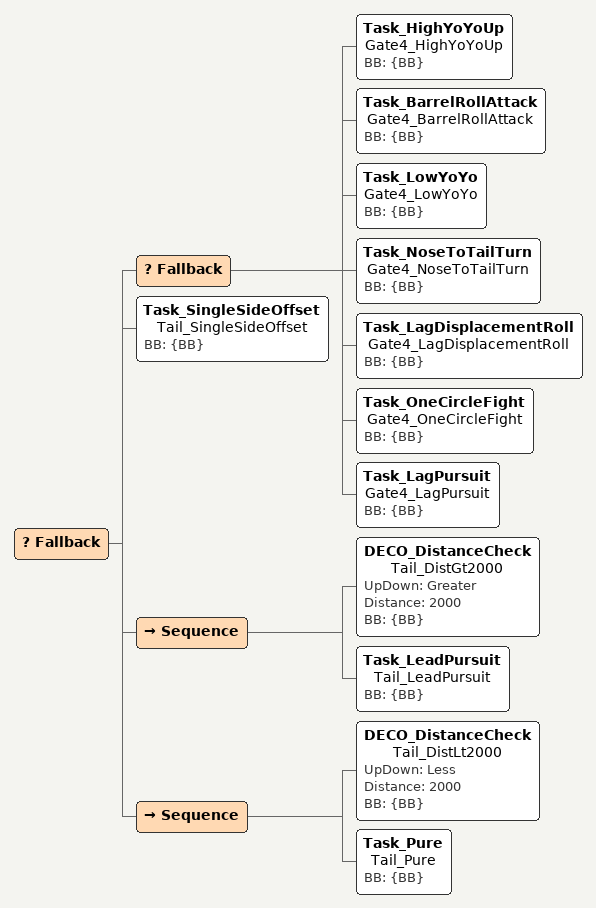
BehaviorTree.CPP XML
<Fallback>

  <Fallback>
    <Task_HighYoYoUp name="Gate4_HighYoYoUp" BB="{BB}"/>
    <Task_BarrelRollAttack name="Gate4_BarrelRollAttack" BB="{BB}"/>
    <Task_LowYoYo name="Gate4_LowYoYo" BB="{BB}"/>
    <Task_NoseToTailTurn name="Gate4_NoseToTailTurn" BB="{BB}"/>
    <Task_LagDisplacementRoll name="Gate4_LagDisplacementRoll" BB="{BB}"/>
    <Task_OneCircleFight name="Gate4_OneCircleFight" BB="{BB}"/>
    <Task_LagPursuit name="Gate4_LagPursuit" BB="{BB}"/>
  </Fallback>

  <Task_SingleSideOffset name="Tail_SingleSideOffset" BB="{BB}"/>

  <Sequence>
    <DECO_DistanceCheck name="Tail_DistGt2000" UpDown="Greater" Distance="2000" BB="{BB}"/>
    <Task_LeadPursuit name="Tail_LeadPursuit" BB="{BB}"/>
  </Sequence>

  <Sequence>
    <DECO_DistanceCheck name="Tail_DistLt2000" UpDown="Less" Distance="2000" BB="{BB}"/>
    <Task_Pure name="Tail_Pure" BB="{BB}"/>
  </Sequence>

</Fallback>
